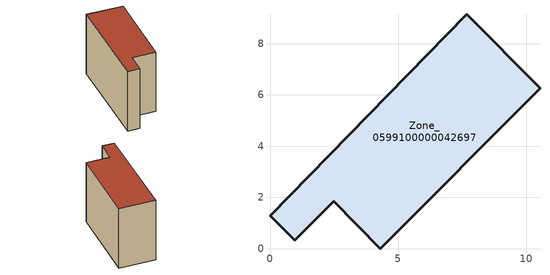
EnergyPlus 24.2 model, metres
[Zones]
Zone_0599100000042697
 floor ground (C_G): 0,1.28 7.68,9.15 10.54,6.27 4.31,0 2.48,1.85 0.96,0.33 z0
 wall outside (C_F): 7.68,9.15 0,1.28 0.96,0.33 2.48,1.85 4.31,0 10.54,6.27 7.68,9.15 z0:7.44
 roof outside (C_R): 10.54,6.27 7.68,9.15 0,1.28 0.96,0.33 2.48,1.85 4.31,0 z7.44
[BUILDING]
Pand.0599100000042697: North Axis=0; Terrain=City; Loads Convergence Tolerance Value=0.04; Temperature Convergence Tolerance Value=0.4; Solar Distribution=FullExterior; Maximum Number of Warmup Days=25; Minimum Number of Warmup Days=1
[Site:Location]
Rotterdam.The.Hague.AP_ZH_NLD Design_Conditions: Latitude=51.96; Longitude=4.45; Time Zone=1; Elevation=-4.5
[SITE:GROUNDTEMPERATURE:BUILDINGSURFACE]
18, 18, 18, 18, 18, 18, 18, 18, 18, 18, 18, 18
[MATERIAL] Thermal Absorptance=0.9; Solar Absorptance=0.7; Visible Absorptance=0.7
Name | Roughness | Thickness | Conductivity | Density | Specific Heat
G.TI.1946 | MediumSmooth | 0.15 | 1 | 540 | 1210
F.TI.1946 | Rough | 0.3 | 0.857143 | 1920 | 840
R.TI.1946 | MediumRough | 0.2 | 0.1 | 1500 | 1000
[CONSTRUCTION]
C_G: G.TI.1946
C_F: F.TI.1946
C_R: R.TI.1946
[ZONE]
Zone_0599100000042697: Type=1; Multiplier=1; Ceiling Height=Autocalculate; Volume=Autocalculate; Floor Area=autocalculate; Part of Total Floor Area=Yes
[ZONEINFILTRATION:DESIGNFLOWRATE]
Infil_Zone_0599100000042697: Zone or ZoneList or Space or SpaceList=Zone_0599100000042697; Schedule=AlwaysOn; Design Flow Rate Calculation Method=Flow/Area; Flow Rate per Floor Area=0.003; Constant Term Coefficient=1; Temperature Term Coefficient=0; Velocity Term Coefficient=0; Velocity Squared Term Coefficient=0
[HVACTEMPLATE:ZONE:IDEALLOADSAIRSYSTEM]
Zone_0599100000042697: Maximum Heating Supply Air Temperature=50; Minimum Cooling Supply Air Temperature=13; Maximum Heating Supply Air Humidity Ratio=0.0156; Minimum Cooling Supply Air Humidity Ratio=0.0077; Heating Limit=NoLimit; Cooling Limit=NoLimit; Dehumidification Control Type=ConstantSensibleHeatRatio; Cooling Sensible Heat Ratio=0.7; Dehumidification Setpoint=60; Humidification Control Type=None; Humidification Setpoint=30; Outdoor Air Method=None; Outdoor Air Flow Rate per Person=0.00944; Outdoor Air Flow Rate per Zone Floor Area=0; Outdoor Air Flow Rate per Zone=0; Demand Controlled Ventilation Type=None; Outdoor Air Economizer Type=NoEconomizer; Heat Recovery Type=None; Sensible Heat Recovery Effectiveness=0.7; Latent Heat Recovery Effectiveness=0.65
[ZONECONTROL:THERMOSTAT]
ThermostatControl_Zone_0599100000042697: Zone or ZoneList=Zone_0599100000042697; Control Type Schedule=DualSetpointControlType; Control 1=Thermostat_Zone_0599100000042697; Temperature Difference Between Cutout And Setpoint=0
[THERMOSTATSETPOINT:DUALSETPOINT]
Thermostat_Zone_0599100000042697: Heating Setpoint Temperature Schedule=HeatingSetpoint_Zone_0599100000042697; Cooling Setpoint Temperature Schedule=CoolingSetpoint_Zone_0599100000042697
[SCHEDULE:COMPACT]
HeatingSetpoint_Zone_0599100000042697: Through: 12/31, For: AllDays, Until: 24:00, 21
CoolingSetpoint_Zone_0599100000042697: Through: 12/31, For: AllDays, Until: 24:00, 24
DualSetpointControlType: Through: 12/31, For: AllDays, Until: 24:00, 4
AlwaysOn: Through: 12/31, For: AllDays, Until: 24:00, 1
